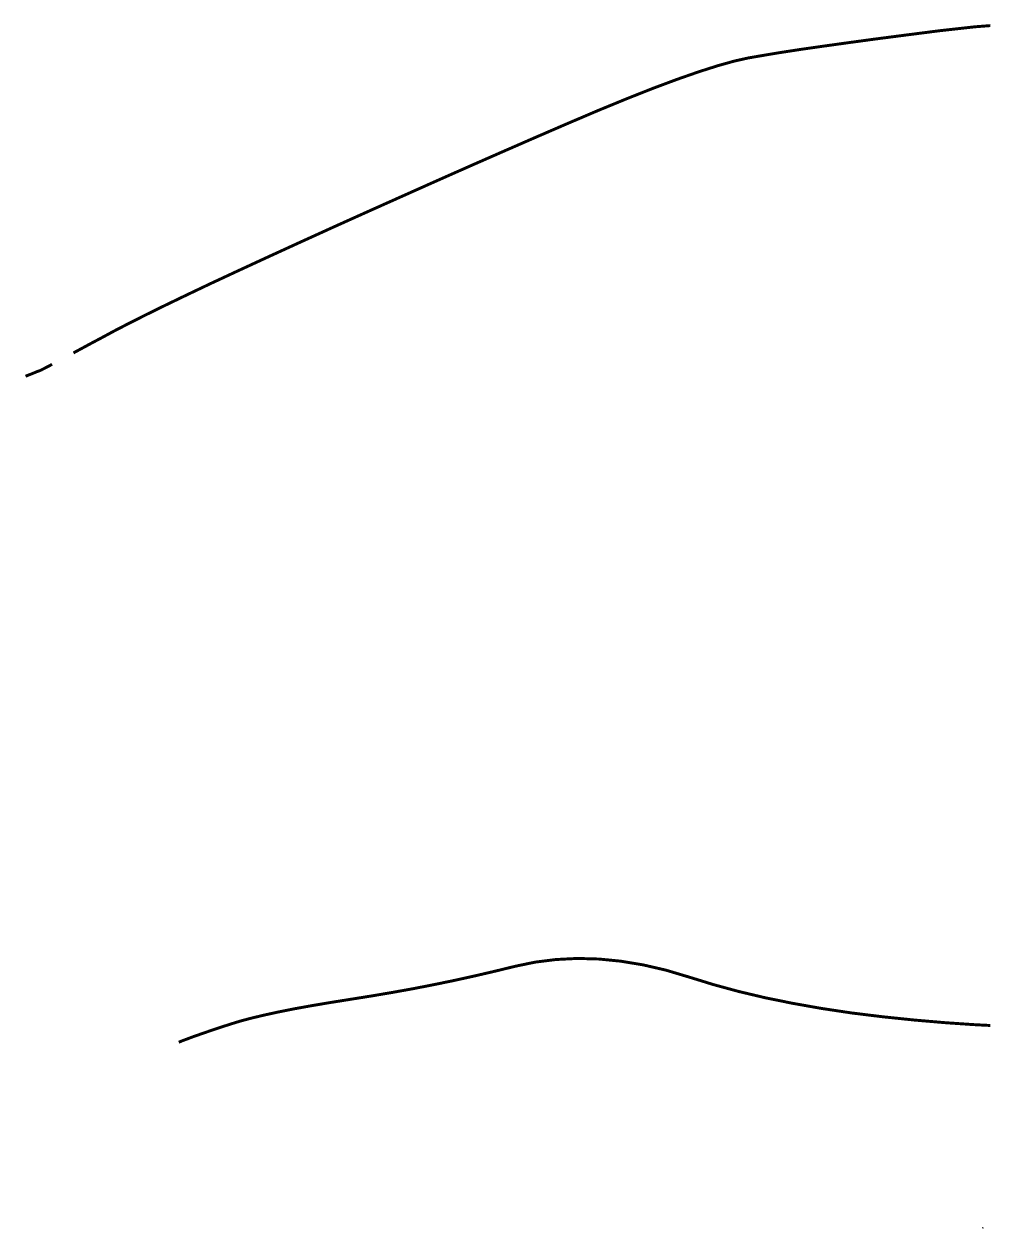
# Model space of a CAD drawing. Extents: x 34159 to 76259, y 14444 to 30378.
# Drawn here: x 37131.4 to 37230.1, y 14929.4 to 15052.4 of the extents above; entities that cross this region are included whole.
import ezdxf

# ---------------------------------------------------------------- set-up
doc = ezdxf.new("R2010")
doc.units = 0
doc.header["$LTSCALE"] = 1000
doc.header["$MEASUREMENT"] = 0
doc.layers.add('DGX1', color=8, linetype='Continuous')

msp = doc.modelspace()

# ---------------------------------------------------------------- linework, layer by layer
at = {"layer": 'DGX1', "color": 8, "linetype": 'Continuous'}
for points, const_width in [([(37229.91, 15052.2), (37228.35, 15052.08), (37224.75, 15051.68), (37221.32, 15051.24), (37218.17, 15050.83), (37215.3, 15050.44), (37212.72, 15050.08), (37210.42, 15049.75), (37208.41, 15049.44), (37206.68, 15049.15), (37205.23, 15048.9), (37203.8, 15048.58), (37202.12, 15048.11), (37200.18, 15047.49), (37198, 15046.73), (37195.56, 15045.82), (37192.88, 15044.76), (37189.94, 15043.55), (37186.75, 15042.19), (37183.42, 15040.75), (37180.08, 15039.29), (37176.71, 15037.81), (37173.33, 15036.31), (37169.93, 15034.79), (37166.51, 15033.26), (37163.07, 15031.71), (37159.62, 15030.14), (37156.28, 15028.61), (37153.23, 15027.2), (37150.44, 15025.9), (37147.92, 15024.7), (37145.68, 15023.62), (37143.71, 15022.65), (37142.01, 15021.79), (37140.58, 15021.05), (37139.36, 15020.39), (37138.25, 15019.8), (37137.27, 15019.27), (37136.42, 15018.81)], 0.3), ([(37134.24, 15017.65), (37133.97, 15017.5), (37133.72, 15017.37), (37133.51, 15017.26), (37133.33, 15017.17), (37133.18, 15017.09), (37133.07, 15017.04), (37132.99, 15017), (37132.94, 15016.98), (37132.91, 15016.97), (37132.88, 15016.96), (37132.85, 15016.95), (37132.83, 15016.94), (37132.81, 15016.94), (37132.79, 15016.93), (37132.78, 15016.93), (37132.77, 15016.92), (37132.7, 15016.9), (37132.52, 15016.82), (37132.22, 15016.7), (37131.81, 15016.54), (37131.54, 15016.43)], 0.3), ([(37147.16, 14948.49), (37147.57, 14948.66), (37148.06, 14948.84), (37148.61, 14949.05), (37149.24, 14949.27), (37149.93, 14949.51), (37150.69, 14949.77), (37151.53, 14950.05), (37152.43, 14950.34), (37153.44, 14950.65), (37154.6, 14950.96), (37155.91, 14951.27), (37157.37, 14951.59), (37158.99, 14951.91), (37160.75, 14952.23), (37162.66, 14952.55), (37164.73, 14952.88), (37166.86, 14953.22), (37168.98, 14953.58), (37171.09, 14953.96), (37173.19, 14954.37), (37175.27, 14954.8), (37177.35, 14955.26), (37179.41, 14955.74), (37181.46, 14956.24), (37183.53, 14956.67), (37185.64, 14956.93), (37187.79, 14957.04), (37189.99, 14956.98), (37192.23, 14956.76), (37194.52, 14956.38), (37196.85, 14955.84), (37199.22, 14955.13), (37201.68, 14954.37), (37204.25, 14953.67), (37206.95, 14953.03), (37209.76, 14952.46), (37212.69, 14951.94), (37215.75, 14951.48), (37218.92, 14951.09), (37222.21, 14950.75), (37225.38, 14950.48), (37228.18, 14950.29), (37229.91, 14950.2)], 0.3), ([(37229.09, 14929.52), (37229.19, 14929.59)], 0.15), ([(37229.09, 14929.52), (37229.19, 14929.59)], 0.15)]:
    msp.add_lwpolyline(points, dxfattribs=dict(at, const_width=const_width))

doc.saveas('drawing.dxf')
